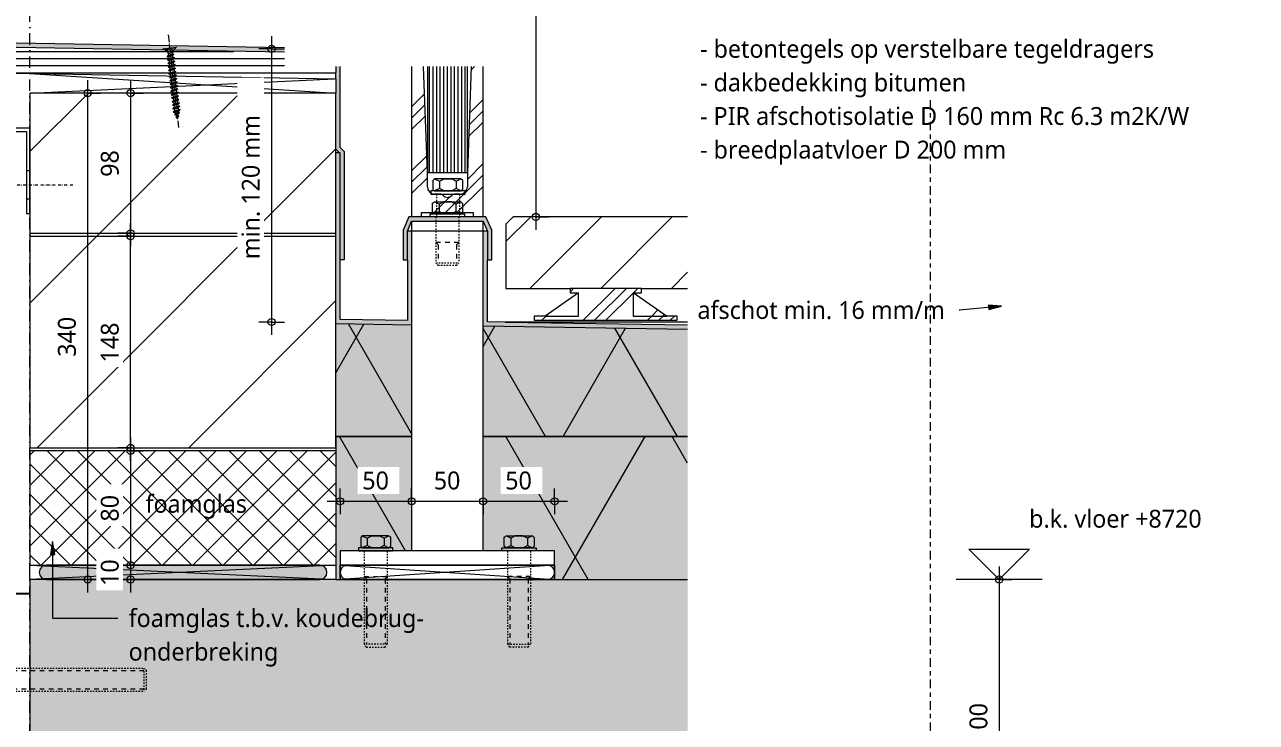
# Model space of a CAD drawing. Header units: millimetres. Extents: x -435 to 27166, y -19117 to 26500.
# Drawn here: x 7297 to 8158, y 15811 to 16299 of the extents above; entities that cross this region are included whole.
import ezdxf

# ---------------------------------------------------------------- set-up
doc = ezdxf.new("R2010")
doc.units = ezdxf.units.MM
for name, pattern in [('Dash', [6.35, 3.175, -3.175]), ('MV_center', [15, 6, -3, 3, -3]), ('MV_hartlijn_staal', [6.6, 5, -0.8, 0, -0.8]), ('MV_stramien', [16, 8, -4, 0, -4]), ('Streep 1_1', [2, 1, -1]), ('Streep-stip _ detail', [4, 2, -1, 0, -1])]:
    doc.linetypes.add(name, pattern=pattern)
for name, color, linetype, lineweight in [('A-ANNO-DIMS', 211, 'Continuous', 13), ('A-ANNO-DIMS-5', 211, 'Continuous', 13), ('A-DETL', 90, 'Continuous', 13), ('A-DETL-GENF', 92, 'Continuous', 18), ('A-DETL-GENF-HDLN', 1, 'Dash', 18), ('G-ANNO-TEXT', 231, 'Continuous', 13)]:
    doc.layers.add(name, color=color, linetype=linetype, lineweight=lineweight)
doc.styles.add('Segoe UI_3', font='segoeui.ttf', dxfattribs={"height": 12.5})
doc.dimstyles.new('2_5_mm_4', dxfattribs={"dimscale": 304.8, "dimtxt": 13.092049, "dimasz": 0.016404, "dimexe": 0.029528, "dimexo": 0.0625, "dimgap": 0.014764, "dimtad": 1, "dimdec": 0, "dimzin": 0, "dimdsep": 46, "dimtxsty": 'Segoe UI_3', "dimblk1": 'DOTBLANK', "dimblk2": 'DOTBLANK', "dimsah": 1, "dimcen": 0.09, "dimdle": 0.029528, "dimazin": 0, "dimtfac": 1, "dimtdec": 4, "dimtix": 1, "dimtmove": 0, "dimatfit": 3, "dimfxl": 0.029528, "dimfxlon": 1, "dimtvp": 1, "dimtfill": 1, "dimtolj": 1, "dimtzin": 0, "dimarcsym": 2})
pattern_1 = [(45, (0, 0), (-22.45064, 22.45064), []), (45, (7.938, 0), (0, 44.90128), []), (45, (-7.938, 0), (0, 44.90128), [])]

# ---------------------------------------------------------------- blocks, each defined once
blk = doc.blocks.new('42 isolatie - Type 1-3765957-Details Appartement')
at = {"layer": 'A-DETL-GENF'}
h = blk.add_hatch(color=256, dxfattribs=at)
h.paths.add_polyline_path([(0.28, 0.8), (53.28, 0.8), (53.28, 78.85), (0.28, 79.7), (0.28, 78.85)])
h.paths.add_polyline_path([(103.28, 0.8), (246.39, 0.8), (246.39, 75.76), (103.28, 78.05), (103.28, 72.9)])
h.paths.add_polyline_path([(705.78, 0.8), (886.06, 0.8), (886.06, 45.52), (705.78, 48.41), (705.78, 45.52)])
at = {"layer": 'A-DETL-GENF', "lineweight": 13}
h = blk.add_hatch(dxfattribs=at)
h.set_pattern_fill('FP_87', color=256, style=0, pattern_type=2)
h.set_pattern_definition([(60, (0, 0), (-69.282, 40), []), (120, (0, 0), (-69.282, -40), [])])
h.paths.add_polyline_path([(0.28, 0.8), (53.28, 0.8), (53.28, 78.85), (0.28, 79.7), (0.28, 78.85)])
h.paths.add_polyline_path([(103.28, 0.8), (246.39, 0.8), (246.39, 75.76), (103.28, 78.05), (103.28, 72.9)])
h.paths.add_polyline_path([(705.78, 0.8), (886.06, 0.8), (886.06, 45.52), (705.78, 48.41), (705.78, 45.52)])
at = {"layer": 'A-DETL-GENF'}
for p, q in [((0.28, 0.8), (53.28, 0.8)), ((103.28, 0.8), (246.39, 0.8))]:
    blk.add_line(p, q, dxfattribs=at)
blk = doc.blocks.new('00 stekeind s e - M16-4340759-Details Appartement')
at = {"layer": 'A-DETL-GENF'}
for p, q in [((-11.78, 13), (-13, 11.14)), ((-11.14, 7.2), (-13, 11.14)), ((-13, 11.14), (-13, -11.61)), ((-4.16, 13), (-11.78, 13)), ((-2.79, 11.14), (-4.64, 7.2)), ((-2.79, 11.14), (-4.16, 13)), ((0, 14.86), (-2.79, 14.86)), ((-2.79, 14.86), (-2.79, 0)), ((-2.79, 0), (-2.79, 11.14)), ((0, -14.86), (0, 14.86)), ((-53, 6.5), (-51, 8)), ((-53, -6.5), (-53, 6.5)), ((-51, 8), (0, 8)), ((-51, 8), (-51, -8)), ((-13, 3.25), (-11.14, 7.2)), ((-13, -3.25), (-13, 3.25)), ((-11.14, 7.2), (-4.64, 7.2)), ((-4.64, 7.2), (-2.79, 3.25)), ((-2.79, 3.25), (-2.79, -3.25)), ((-51, -8), (-53, -6.5)), ((0, -8), (-51, -8)), ((-11.14, -7.43), (-13, -3.25)), ((-13, -11.61), (-11.14, -7.43)), ((-11.14, -7.43), (-4.64, -7.43)), ((-2.79, -3.25), (-4.64, -7.43)), ((-4.64, -7.43), (-2.79, -11.61)), ((-2.79, -11.61), (-2.79, 0)), ((-2.79, 0), (-2.79, -14.86)), ((-13, -11.61), (-11.72, -13)), ((-11.72, -13), (-3.99, -13)), ((-3.99, -13), (-2.79, -11.61)), ((-2.79, -14.86), (0, -14.86))]:
    blk.add_line(p, q, dxfattribs=at)
at = {"layer": 'A-DETL-GENF', "linetype": 'Streep 1_1', "lineweight": 13}
for p, q in [((0, 8), (91.54, 8)), ((93.54, 6.5), (91.54, 8)), ((91.54, 8), (91.54, -8)), ((93.54, -6.5), (93.54, 6.5)), ((0, -8), (91.54, -8)), ((93.54, -6.5), (91.54, -8))]:
    blk.add_line(p, q, dxfattribs=at)
at = {"layer": 'A-DETL-GENF-HDLN'}
for p, q in [((-51, 6.5), (91.54, 6.5)), ((-51, -6.5), (91.54, -6.5))]:
    blk.add_line(p, q, dxfattribs=at)
blk = doc.blocks.new('42 isolatie - Type 1-3765898-Details Appartement')
at = {"layer": 'A-DETL-GENF'}
h = blk.add_hatch(color=256, dxfattribs=at)
h.paths.add_polyline_path([(0.28, 0.8), (3.28, 0.8), (3.28, 20.8), (53.28, 20.8), (53.28, 100.8), (0.28, 100.8), (0.28, 10.8)])
h.paths.add_polyline_path([(153.28, 0.8), (246.39, 0.8), (246.39, 100.8), (103.28, 100.8), (103.28, 20.8), (153.28, 20.8), (153.28, 10.8)])
h.paths.add_polyline_path([(705.78, 0.8), (886.06, 0.8), (886.06, 100.8), (705.78, 100.8)])
at = {"layer": 'A-DETL-GENF', "lineweight": 13}
h = blk.add_hatch(dxfattribs=at)
h.set_pattern_fill('FP_86', color=256, style=0, pattern_type=2)
h.set_pattern_definition([(60, (0, 0), (-87.295, 50.4), []), (120, (0, 0), (-87.295, -50.4), [])])
h.paths.add_polyline_path([(0.28, 0.8), (3.28, 0.8), (3.28, 20.8), (53.28, 20.8), (53.28, 100.8), (0.28, 100.8), (0.28, 10.8)])
h.paths.add_polyline_path([(153.28, 0.8), (246.39, 0.8), (246.39, 100.8), (103.28, 100.8), (103.28, 20.8), (153.28, 20.8), (153.28, 10.8)])
h.paths.add_polyline_path([(705.78, 0.8), (886.06, 0.8), (886.06, 100.8), (705.78, 100.8)])
at = {"layer": 'A-DETL-GENF'}
for p, q in [((53.28, 100.8), (0.28, 100.8)), ((0.28, 100.8), (0.28, 92.8)), ((53.28, 100.8), (0.28, 100.8)), ((246.39, 100.8), (103.28, 100.8)), ((246.39, 100.8), (103.28, 100.8)), ((0.28, 92.8), (0.28, 0.8)), ((0.28, 92.8), (0.28, 0.8)), ((0.28, 0.8), (3.28, 0.8)), ((0.28, 0.8), (3.28, 0.8)), ((153.28, 0.8), (246.39, 0.8)), ((153.28, 0.8), (246.39, 0.8))]:
    blk.add_line(p, q, dxfattribs=at)
blk = doc.blocks.new('33 sparing - Type 1-4933713-Details Appartement')
at = {"layer": 'A-DETL-GENF'}
for p, q in [((0, 10), (214, 10)), ((0, 0), (0, 10)), ((0, 10), (214, 0)), ((214, 10), (0, 0)), ((214, 10), (214, 0)), ((214, 0), (0, 0))]:
    blk.add_line(p, q, dxfattribs=at)
blk = doc.blocks.new('30_L-anker - 60x40-3126459-Details Appartement')
at = {"layer": 'A-DETL-GENF'}
for p, q in [((2.5, 60), (0, 60)), ((0, 60), (0, 0)), ((2.5, 2.5), (2.5, 60)), ((0, 50), (2.5, 50)), ((0, 30), (2.5, 30)), ((40, 0), (0, 0)), ((40, 2.5), (2.5, 2.5)), ((40, 2.5), (40, 0))]:
    blk.add_line(p, q, dxfattribs=at)
at = {"layer": 'A-DETL-GENF', "linetype": 'Streep-stip _ detail', "lineweight": 13}
for p, q in [((-30, 40), (15, 40)), ((20, 15), (20, -25))]:
    blk.add_line(p, q, dxfattribs=at)
blk = doc.blocks.new('28 schroeven 2D - Verzonken schroef 5_0x50mm-3138919-Details Appartement')
at = {"layer": 'A-DETL-GENF', "linetype": 'MV_hartlijn_staal', "lineweight": 13}
blk.add_line((0, 9.1), (0, -55.9), dxfattribs=at)
at = {"layer": 'A-DETL-GENF', "lineweight": 5}
for p, q in [((-4.9, 0), (4.9, 0)), ((-2.04, -2.4), (-4.9, 0)), ((4.9, 0), (2.04, -2.4)), ((-4.54, -0.3), (4.54, -0.3)), ((2.5, -4.74), (-2.5, -5.9)), ((-2.5, -5.9), (-1.75, -5.26)), ((2.5, -7.17), (-2.5, -8.34)), ((-2.5, -8.34), (-1.75, -7.7)), ((-1.5, -4), (1.53, -3.26)), ((-1.5, -3.55), (-1.5, -45)), ((1.5, -45), (1.5, -3.55)), ((1.75, -5.38), (2.5, -4.74)), ((1.75, -7.81), (2.5, -7.17)), ((2.5, -9.61), (-2.5, -10.77)), ((-2.5, -10.77), (-1.75, -10.13)), ((2.5, -12.05), (-2.5, -13.21)), ((-2.5, -13.21), (-1.75, -12.57)), ((2.5, -14.48), (-2.5, -15.65)), ((-2.5, -15.65), (-1.75, -15.01)), ((2.5, -16.92), (-2.5, -18.09)), ((1.75, -10.25), (2.5, -9.61)), ((1.75, -12.69), (2.5, -12.05)), ((1.75, -15.12), (2.5, -14.48)), ((1.75, -17.56), (2.5, -16.92)), ((-2.5, -18.09), (-1.75, -17.45)), ((2.5, -19.36), (-2.5, -20.52)), ((-2.5, -20.52), (-1.75, -19.88)), ((2.5, -21.8), (-2.5, -22.96)), ((-2.5, -22.96), (-1.75, -22.32)), ((2.5, -24.23), (-2.5, -25.4)), ((-2.5, -25.4), (-1.75, -24.76)), ((1.75, -20), (2.5, -19.36)), ((1.75, -22.44), (2.5, -21.8)), ((1.75, -24.87), (2.5, -24.23)), ((2.5, -26.67), (-2.5, -27.83)), ((-2.5, -27.83), (-1.75, -27.19)), ((2.5, -29.11), (-2.5, -30.27)), ((-2.5, -30.27), (-1.75, -29.63)), ((2.5, -31.54), (-2.5, -32.71)), ((-2.5, -32.71), (-1.75, -32.07)), ((2.5, -33.98), (-2.5, -35.15)), ((1.75, -27.31), (2.5, -26.67)), ((1.75, -29.75), (2.5, -29.11)), ((1.75, -32.18), (2.5, -31.54)), ((1.75, -34.62), (2.5, -33.98)), ((-2.5, -35.15), (-1.75, -34.51)), ((2.5, -36.42), (-2.5, -37.58)), ((-2.5, -37.58), (-1.75, -36.94)), ((2.5, -38.86), (-2.5, -40.02)), ((-2.5, -40.02), (-1.75, -39.38)), ((2.5, -41.29), (-2.5, -42.46)), ((-2.5, -42.46), (-1.75, -41.82)), ((1.75, -37.06), (2.5, -36.42)), ((1.75, -39.5), (2.5, -38.86)), ((1.75, -41.93), (2.5, -41.29)), ((2.5, -43.73), (-2.5, -44.89)), ((-2.5, -44.89), (-1.75, -44.25)), ((1.76, -45.84), (-1.76, -46.66)), ((-1.76, -46.66), (-1.01, -46.02)), ((-1.5, -45), (0, -50)), ((-1.02, -48.71), (-0.27, -48.07)), ((1.02, -48.23), (-1.02, -48.71)), ((0, -50), (1.5, -45)), ((0.27, -48.87), (1.02, -48.23)), ((1.01, -46.48), (1.76, -45.84)), ((1.75, -44.37), (2.5, -43.73))]:
    blk.add_line(p, q, dxfattribs=at)
at = {"layer": 'A-DETL-GENF'}
for p, q in [((-1.5, -3.55), (-1.5, 0)), ((1.5, -3.55), (1.5, 0))]:
    blk.add_line(p, q, dxfattribs=at)
at = {"layer": 'A-DETL-GENF', "lineweight": 5}
for centre, start, end in [((-3, -3.55), 360, 50), ((3, -3.55), 130, 180)]:
    blk.add_arc(centre, 1.5, start, end, dxfattribs=at)
for points in [[(-2.5, -5.9), (-1.83, -6.19), (1.75, -5.38)], [(-2.5, -8.34), (-1.83, -8.63), (1.75, -7.81)], [(-1.75, -5.26), (2.23, -4.46), (2.5, -4.74)], [(-1.75, -7.7), (2.23, -6.9), (2.5, -7.17)], [(-2.5, -10.77), (-1.83, -11.07), (1.75, -10.25)], [(-2.5, -13.21), (-1.83, -13.5), (1.75, -12.69)], [(-2.5, -15.65), (-1.83, -15.94), (1.75, -15.12)], [(-1.75, -10.13), (2.23, -9.33), (2.5, -9.61)], [(-1.75, -12.57), (2.23, -11.77), (2.5, -12.05)], [(-1.75, -15.01), (2.23, -14.21), (2.5, -14.48)], [(-1.75, -17.45), (2.23, -16.64), (2.5, -16.92)], [(-2.5, -18.09), (-1.83, -18.38), (1.75, -17.56)], [(-2.5, -20.52), (-1.83, -20.82), (1.75, -20)], [(-2.5, -22.96), (-1.83, -23.25), (1.75, -22.44)], [(-2.5, -25.4), (-1.83, -25.69), (1.75, -24.87)], [(-1.75, -19.88), (2.23, -19.08), (2.5, -19.36)], [(-1.75, -22.32), (2.23, -21.52), (2.5, -21.8)], [(-1.75, -24.76), (2.23, -23.96), (2.5, -24.23)], [(-2.5, -27.83), (-1.83, -28.13), (1.75, -27.31)], [(-2.5, -30.27), (-1.83, -30.56), (1.75, -29.75)], [(-2.5, -32.71), (-1.83, -33), (1.75, -32.18)], [(-1.75, -27.19), (2.23, -26.39), (2.5, -26.67)], [(-1.75, -29.63), (2.23, -28.83), (2.5, -29.11)], [(-1.75, -32.07), (2.23, -31.27), (2.5, -31.54)], [(-1.75, -34.51), (2.23, -33.7), (2.5, -33.98)], [(-2.5, -35.15), (-1.83, -35.44), (1.75, -34.62)], [(-2.5, -37.58), (-1.83, -37.88), (1.75, -37.06)], [(-2.5, -40.02), (-1.83, -40.31), (1.75, -39.5)], [(-2.5, -42.46), (-1.83, -42.75), (1.75, -41.93)], [(-1.75, -36.94), (2.23, -36.14), (2.5, -36.42)], [(-1.75, -39.38), (2.23, -38.58), (2.5, -38.86)], [(-1.75, -41.82), (2.23, -41.02), (2.5, -41.29)], [(-2.5, -44.89), (-1.83, -45.19), (1.75, -44.37)], [(-1.76, -46.66), (-1.34, -46.87), (1.01, -46.48)], [(-1.75, -44.25), (2.23, -43.45), (2.5, -43.73)], [(-1.02, -48.71), (-0.85, -48.85), (0.27, -48.87)], [(-1.01, -46.02), (1.59, -45.65), (1.76, -45.84)], [(-0.27, -48.07), (0.96, -48.13), (1.02, -48.23)]]:
    blk.add_open_spline(points, degree=2, dxfattribs=at)
blk = doc.blocks.new('00 bout s e1 - M12-V85-Details Appartement')
at = {"layer": 'A-DETL-GENF'}
for p, q in [((-9.52, 10.5), (-10.5, 9)), ((-9, 5.81), (-10.5, 9)), ((-10.5, 9), (-10.5, -9.38)), ((-3.36, 10.5), (-9.52, 10.5)), ((-2.25, 9), (-3.75, 5.81)), ((-2.25, 9), (-3.36, 10.5)), ((0, 12), (-2.25, 12)), ((-2.25, 12), (-2.25, 0)), ((-2.25, 0), (-2.25, 9)), ((0, -12), (0, 12)), ((-10.5, 2.62), (-9, 5.81)), ((-10.5, -2.63), (-10.5, 2.62)), ((-9, 5.81), (-3.75, 5.81)), ((-3.75, 5.81), (-2.25, 2.62)), ((-2.25, 2.62), (-2.25, -2.63)), ((-9, -6), (-10.5, -2.63)), ((-10.5, -9.38), (-9, -6)), ((-9, -6), (-3.75, -6)), ((-2.25, -2.63), (-3.75, -6)), ((-3.75, -6), (-2.25, -9.38)), ((-2.25, -9.38), (-2.25, 0)), ((-2.25, 0), (-2.25, -12)), ((-10.5, -9.38), (-9.47, -10.5)), ((-9.47, -10.5), (-3.22, -10.5)), ((-3.22, -10.5), (-2.25, -9.38)), ((-2.25, -12), (0, -12))]:
    blk.add_line(p, q, dxfattribs=at)
at = {"layer": 'A-DETL-GENF', "linetype": 'Streep 1_1', "lineweight": 13}
for p, q in [((0, 8), (16, 8)), ((0, -8), (16, -8))]:
    blk.add_line(p, q, dxfattribs=at)
blk = doc.blocks.new('33 sparing - Type 1-4933714-Details Appartement')
at = {"layer": 'A-DETL-GENF'}
for p, q in [((0, 10), (150, 10)), ((0, 0), (0, 10)), ((0, 10), (150, 0)), ((150, 10), (0, 0)), ((150, 10), (150, 0)), ((150, 0), (0, 0))]:
    blk.add_line(p, q, dxfattribs=at)
blk = doc.blocks.new('00 bout s e1 - M12-4297821-Details Appartement')
at = {"layer": 'A-DETL-GENF'}
for p, q in [((-10.5, 9.38), (-9.47, 10.5)), ((-10.5, 9.38), (-9, 6)), ((-10.5, -9), (-10.5, 9.38)), ((-9.47, 10.5), (-3.22, 10.5)), ((-3.75, 6), (-2.25, 9.38)), ((-3.22, 10.5), (-2.25, 9.38)), ((-2.25, 0), (-2.25, 12)), ((-2.25, 12), (0, 12)), ((-2.25, 9.38), (-2.25, 0)), ((0, 12), (0, -12)), ((-9, 6), (-10.5, 2.62)), ((-10.5, 2.62), (-10.5, -2.62)), ((-9, 6), (-3.75, 6)), ((-2.25, 2.62), (-3.75, 6)), ((-2.25, -2.62), (-2.25, 2.62)), ((-2.25, -12), (-2.25, 0)), ((-2.25, 0), (-2.25, -9)), ((-10.5, -2.62), (-9, -5.81)), ((-9, -5.81), (-10.5, -9)), ((-9, -5.81), (-3.75, -5.81)), ((-3.75, -5.81), (-2.25, -2.62)), ((-2.25, -9), (-3.75, -5.81)), ((-9.52, -10.5), (-10.5, -9)), ((-3.36, -10.5), (-9.52, -10.5)), ((-2.25, -9), (-3.36, -10.5)), ((0, -12), (-2.25, -12))]:
    blk.add_line(p, q, dxfattribs=at)
at = {"layer": 'A-DETL-GENF', "linetype": 'Streep 1_1', "lineweight": 13}
for p, q in [((0, 8), (65.26, 8)), ((67.26, 6.5), (65.26, 8)), ((65.26, -8), (65.26, 8)), ((67.26, 6.5), (67.26, -6.5)), ((0, -8), (65.26, -8)), ((67.26, -6.5), (65.26, -8))]:
    blk.add_line(p, q, dxfattribs=at)
at = {"layer": 'A-DETL-GENF-HDLN'}
for p, q in [((18, 8), (19.5, 6.5)), ((18, 8), (18, -8)), ((19.5, 6.5), (65.26, 6.5)), ((18, -8), (19.5, -6.5)), ((19.5, -6.5), (65.26, -6.5))]:
    blk.add_line(p, q, dxfattribs=at)
blk = doc.blocks.new('00 bout s e1 - M12-4297822-Details Appartement')
at = {"layer": 'A-DETL-GENF'}
for p, q in [((-9.52, 10.5), (-10.5, 9)), ((-9, 5.81), (-10.5, 9)), ((-10.5, 9), (-10.5, -9.38)), ((-3.36, 10.5), (-9.52, 10.5)), ((-2.25, 9), (-3.75, 5.81)), ((-2.25, 9), (-3.36, 10.5)), ((0, 12), (-2.25, 12)), ((-2.25, 12), (-2.25, 0)), ((-2.25, 0), (-2.25, 9)), ((0, -12), (0, 12)), ((-10.5, 2.62), (-9, 5.81)), ((-10.5, -2.63), (-10.5, 2.62)), ((-9, 5.81), (-3.75, 5.81)), ((-3.75, 5.81), (-2.25, 2.62)), ((-2.25, 2.62), (-2.25, -2.63)), ((-9, -6), (-10.5, -2.63)), ((-10.5, -9.38), (-9, -6)), ((-9, -6), (-3.75, -6)), ((-2.25, -2.63), (-3.75, -6)), ((-3.75, -6), (-2.25, -9.38)), ((-2.25, -9.38), (-2.25, 0)), ((-2.25, 0), (-2.25, -12)), ((-10.5, -9.38), (-9.47, -10.5)), ((-9.47, -10.5), (-3.22, -10.5)), ((-3.22, -10.5), (-2.25, -9.38)), ((-2.25, -12), (0, -12))]:
    blk.add_line(p, q, dxfattribs=at)
at = {"layer": 'A-DETL-GENF', "linetype": 'Streep 1_1', "lineweight": 13}
for p, q in [((0, 8), (65.26, 8)), ((67.26, 6.5), (65.26, 8)), ((65.26, 8), (65.26, -8)), ((67.26, -6.5), (67.26, 6.5)), ((0, -8), (65.26, -8)), ((67.26, -6.5), (65.26, -8))]:
    blk.add_line(p, q, dxfattribs=at)
at = {"layer": 'A-DETL-GENF-HDLN'}
for p, q in [((18, 8), (19.5, 6.5)), ((18, -8), (18, 8)), ((19.5, 6.5), (65.26, 6.5)), ((18, -8), (19.5, -6.5)), ((19.5, -6.5), (65.26, -6.5))]:
    blk.add_line(p, q, dxfattribs=at)
blk = doc.blocks.new('00 bout s e1 - M12-4297823-Details Appartement')
at = {"layer": 'A-DETL-GENF'}
for p, q in [((-10.5, 9.38), (-9.47, 10.5)), ((-10.5, 9.38), (-9, 6)), ((-10.5, -9), (-10.5, 9.38)), ((-9.47, 10.5), (-3.22, 10.5)), ((-3.75, 6), (-2.25, 9.38)), ((-3.22, 10.5), (-2.25, 9.38)), ((-2.25, 0), (-2.25, 12)), ((-2.25, 12), (0, 12)), ((-2.25, 9.38), (-2.25, 0)), ((0, 12), (0, -12)), ((-9, 6), (-10.5, 2.62)), ((-10.5, 2.62), (-10.5, -2.62)), ((-9, 6), (-3.75, 6)), ((-2.25, 2.62), (-3.75, 6)), ((-2.25, -2.62), (-2.25, 2.62)), ((-2.25, -12), (-2.25, 0)), ((-2.25, 0), (-2.25, -9)), ((-10.5, -2.62), (-9, -5.81)), ((-9, -5.81), (-10.5, -9)), ((-9, -5.81), (-3.75, -5.81)), ((-3.75, -5.81), (-2.25, -2.62)), ((-2.25, -9), (-3.75, -5.81)), ((-9.52, -10.5), (-10.5, -9)), ((-3.36, -10.5), (-9.52, -10.5)), ((-2.25, -9), (-3.36, -10.5)), ((0, -12), (-2.25, -12))]:
    blk.add_line(p, q, dxfattribs=at)
at = {"layer": 'A-DETL-GENF', "linetype": 'Streep 1_1', "lineweight": 13}
for p, q in [((0, 8), (32.07, 8)), ((34.07, 6.5), (32.07, 8)), ((32.07, -8), (32.07, 8)), ((34.07, 6.5), (34.07, -6.5)), ((0, -8), (32.07, -8)), ((34.07, -6.5), (32.07, -8))]:
    blk.add_line(p, q, dxfattribs=at)
at = {"layer": 'A-DETL-GENF-HDLN'}
for p, q in [((18, 8), (19.5, 6.5)), ((18, 8), (18, -8)), ((19.5, 6.5), (32.07, 6.5)), ((18, -8), (19.5, -6.5)), ((19.5, -6.5), (32.07, -6.5))]:
    blk.add_line(p, q, dxfattribs=at)
blk = doc.blocks.new('NLRS_00_DI_maskeer - Type 1-4234973-Details Appartement')
at = {"layer": 'A-DETL-GENF', "linetype": 'MV_center'}
blk.add_line((535, 0), (-100, 0), dxfattribs=at)
blk = doc.blocks.new('DIMBLOCK352-Details Appartement')
at = {"layer": 'A-ANNO-DIMS-5'}
for p, q in [((7469.42, 16290.7), (7469.42, 16081.81)), ((7469.42, 16281.7), (7460.42, 16281.7)), ((7469.42, 16281.7), (7478.42, 16281.7)), ((7469.42, 16090.81), (7460.42, 16090.81)), ((7469.42, 16090.81), (7478.42, 16090.81))]:
    blk.add_line(p, q, dxfattribs=at)
for centre in [(7469.42, 16281.7), (7469.42, 16090.81)]:
    blk.add_circle(centre, 2.5, dxfattribs=at)
at = {"layer": 'A-ANNO-DIMS-5', "color": 0, "insert": (7448.61, 16134.72), "char_height": 12.5, "width": 123.6842, "attachment_point": 1, "rotation": 90, "line_spacing_factor": 1.142579, "style": 'Segoe UI_3', "bg_fill": 3, "box_fill_scale": 1.25, "bg_fill_color": 9, "bg_fill_true_color": 13158600, "bg_fill_transparency": 0}
blk.add_mtext('min. 120 mm', dxfattribs=at)
blk = doc.blocks.new('_DotBlank')
at = {"color": 0, "linetype": 'ByBlock', "lineweight": -2}
blk.add_line((-0.5, 0), (-1, 0), dxfattribs=at)
blk.add_circle((0, 0), 0.5, dxfattribs=at)
blk = doc.blocks.new('DIMBLOCK353-Details Appartement')
at = {"layer": 'A-ANNO-DIMS-5'}
for p, q in [((7340.78, 16259.81), (7340.78, 15901.81)), ((7340.78, 16250.81), (7331.78, 16250.81)), ((7340.78, 16250.81), (7349.78, 16250.81)), ((7340.78, 15910.81), (7331.78, 15910.81)), ((7340.78, 15910.81), (7349.78, 15910.81))]:
    blk.add_line(p, q, dxfattribs=at)
for centre in [(7340.78, 16250.81), (7340.78, 15910.81)]:
    blk.add_circle(centre, 2.5, dxfattribs=at)
at = {"layer": 'A-ANNO-DIMS-5', "color": 0, "insert": (7319.97, 16066.52), "char_height": 12.5, "width": 34.2774, "attachment_point": 1, "rotation": 90, "line_spacing_factor": 1.142579, "style": 'Segoe UI_3', "bg_fill": 3, "box_fill_scale": 1.25, "bg_fill_color": 9, "bg_fill_true_color": 13158600, "bg_fill_transparency": 0}
blk.add_mtext('340', dxfattribs=at)
blk = doc.blocks.new('DIMBLOCK354-Details Appartement')
at = {"layer": 'A-ANNO-DIMS-5'}
for p, q in [((7370.78, 16259.81), (7370.78, 16143.81)), ((7370.78, 16250.81), (7361.78, 16250.81)), ((7370.78, 16250.81), (7379.78, 16250.81)), ((7370.78, 16152.81), (7361.78, 16152.81)), ((7370.78, 16152.81), (7379.78, 16152.81))]:
    blk.add_line(p, q, dxfattribs=at)
for centre in [(7370.78, 16250.81), (7370.78, 16152.81)]:
    blk.add_circle(centre, 2.5, dxfattribs=at)
at = {"layer": 'A-ANNO-DIMS-5', "color": 0, "insert": (7349.97, 16192.29), "char_height": 12.5, "width": 22.8516, "attachment_point": 1, "rotation": 90, "line_spacing_factor": 1.142579, "style": 'Segoe UI_3', "bg_fill": 3, "box_fill_scale": 1.25, "bg_fill_color": 9, "bg_fill_true_color": 13158600, "bg_fill_transparency": 0}
blk.add_mtext('98', dxfattribs=at)
blk = doc.blocks.new('DIMBLOCK355-Details Appartement')
at = {"layer": 'A-ANNO-DIMS-5'}
for p, q in [((7370.78, 15993.81), (7370.78, 16159.81)), ((7370.78, 16150.81), (7361.78, 16150.81)), ((7370.78, 16150.81), (7379.78, 16150.81)), ((7370.78, 16002.81), (7361.78, 16002.81)), ((7370.78, 16002.81), (7379.78, 16002.81))]:
    blk.add_line(p, q, dxfattribs=at)
for centre in [(7370.78, 16150.81), (7370.78, 16002.81)]:
    blk.add_circle(centre, 2.5, dxfattribs=at)
at = {"layer": 'A-ANNO-DIMS-5', "color": 0, "insert": (7349.97, 16062.52), "char_height": 12.5, "width": 34.2774, "attachment_point": 1, "rotation": 90, "line_spacing_factor": 1.142579, "style": 'Segoe UI_3', "bg_fill": 3, "box_fill_scale": 1.25, "bg_fill_color": 9, "bg_fill_true_color": 13158600, "bg_fill_transparency": 0}
blk.add_mtext('148', dxfattribs=at)
blk = doc.blocks.new('DIMBLOCK356-Details Appartement')
at = {"layer": 'A-ANNO-DIMS-5'}
for p, q in [((7370.78, 16009.81), (7370.78, 15920.81)), ((7370.78, 16000.81), (7361.78, 16000.81)), ((7370.78, 16000.81), (7379.78, 16000.81)), ((7370.78, 15920.81), (7361.78, 15920.81)), ((7370.78, 15920.81), (7379.78, 15920.81))]:
    blk.add_line(p, q, dxfattribs=at)
for centre in [(7370.78, 16000.81), (7370.78, 15920.81)]:
    blk.add_circle(centre, 2.5, dxfattribs=at)
at = {"layer": 'A-ANNO-DIMS-5', "color": 0, "insert": (7349.97, 15951.29), "char_height": 12.5, "width": 22.8516, "attachment_point": 1, "rotation": 90, "line_spacing_factor": 1.142579, "style": 'Segoe UI_3', "bg_fill": 3, "box_fill_scale": 1.25, "bg_fill_color": 9, "bg_fill_true_color": 13158600, "bg_fill_transparency": 0}
blk.add_mtext('80', dxfattribs=at)
blk = doc.blocks.new('DIMBLOCK357-Details Appartement')
at = {"layer": 'A-ANNO-DIMS-5'}
for p, q in [((7370.78, 15920.81), (7361.78, 15920.81)), ((7370.78, 15920.81), (7370.78, 15901.81)), ((7370.78, 15920.81), (7379.78, 15920.81)), ((7370.78, 15910.81), (7361.78, 15910.81)), ((7370.78, 15910.81), (7379.78, 15910.81))]:
    blk.add_line(p, q, dxfattribs=at)
for centre in [(7370.78, 15920.81), (7370.78, 15910.81)]:
    blk.add_circle(centre, 2.5, dxfattribs=at)
at = {"layer": 'A-ANNO-DIMS-5', "color": 0, "insert": (7349.97, 15906.29), "char_height": 12.5, "width": 22.8516, "attachment_point": 1, "rotation": 90, "line_spacing_factor": 1.142579, "style": 'Segoe UI_3', "bg_fill": 3, "box_fill_scale": 1.25, "bg_fill_color": 9, "bg_fill_true_color": 13158600, "bg_fill_transparency": 0}
blk.add_mtext('10', dxfattribs=at)
blk = doc.blocks.new('DIMBLOCK359-Details Appartement')
at = {"layer": 'A-ANNO-DIMS-5'}
for p, q in [((7517.43, 15965.48), (7517.43, 15974.48)), ((7567.43, 15965.48), (7567.43, 15974.48)), ((7508.43, 15965.48), (7567.43, 15965.48)), ((7517.43, 15965.48), (7517.43, 15956.48)), ((7567.43, 15965.48), (7567.43, 15956.48))]:
    blk.add_line(p, q, dxfattribs=at)
for centre in [(7517.43, 15965.48), (7567.43, 15965.48)]:
    blk.add_circle(centre, 2.5, dxfattribs=at)
at = {"layer": 'A-ANNO-DIMS-5', "color": 0, "insert": (7532.91, 15986.29), "char_height": 12.5, "width": 22.8516, "attachment_point": 1, "line_spacing_factor": 1.142579, "style": 'Segoe UI_3', "bg_fill": 3, "box_fill_scale": 1.25, "bg_fill_color": 9, "bg_fill_true_color": 13158600, "bg_fill_transparency": 0}
blk.add_mtext('50', dxfattribs=at)
blk = doc.blocks.new('DIMBLOCK360-Details Appartement')
at = {"layer": 'A-ANNO-DIMS-5'}
for p, q in [((7567.43, 15965.48), (7567.43, 15974.48)), ((7617.43, 15965.48), (7617.43, 15974.48)), ((7567.43, 15965.48), (7617.43, 15965.48)), ((7567.43, 15965.48), (7567.43, 15956.48)), ((7617.43, 15965.48), (7617.43, 15956.48))]:
    blk.add_line(p, q, dxfattribs=at)
for centre in [(7567.43, 15965.48), (7617.43, 15965.48)]:
    blk.add_circle(centre, 2.5, dxfattribs=at)
at = {"layer": 'A-ANNO-DIMS-5', "color": 0, "insert": (7582.91, 15986.29), "char_height": 12.5, "width": 22.8516, "attachment_point": 1, "line_spacing_factor": 1.142579, "style": 'Segoe UI_3', "bg_fill": 3, "box_fill_scale": 1.25, "bg_fill_color": 9, "bg_fill_true_color": 13158600, "bg_fill_transparency": 0}
blk.add_mtext('50', dxfattribs=at)
blk = doc.blocks.new('DIMBLOCK361-Details Appartement')
at = {"layer": 'A-ANNO-DIMS-5'}
for p, q in [((7617.43, 15965.48), (7617.43, 15974.48)), ((7667.43, 15965.48), (7667.43, 15974.48)), ((7617.43, 15965.48), (7676.43, 15965.48)), ((7617.43, 15965.48), (7617.43, 15956.48)), ((7667.43, 15965.48), (7667.43, 15956.48))]:
    blk.add_line(p, q, dxfattribs=at)
for centre in [(7617.43, 15965.48), (7667.43, 15965.48)]:
    blk.add_circle(centre, 2.5, dxfattribs=at)
at = {"layer": 'A-ANNO-DIMS-5', "color": 0, "insert": (7632.91, 15986.29), "char_height": 12.5, "width": 22.8516, "attachment_point": 1, "line_spacing_factor": 1.142579, "style": 'Segoe UI_3', "bg_fill": 3, "box_fill_scale": 1.25, "bg_fill_color": 9, "bg_fill_true_color": 13158600, "bg_fill_transparency": 0}
blk.add_mtext('50', dxfattribs=at)
blk = doc.blocks.new('DIMBLOCK369-Details Appartement')
at = {"layer": 'A-ANNO-DIMS-5'}
for p, q in [((7654.32, 16816.14), (7654.32, 16155.28)), ((7654.32, 16807.14), (7645.32, 16807.14)), ((7654.32, 16807.14), (7663.32, 16807.14)), ((7654.32, 16164.28), (7645.32, 16164.28)), ((7654.32, 16164.28), (7663.32, 16164.28))]:
    blk.add_line(p, q, dxfattribs=at)
for centre in [(7654.32, 16807.14), (7654.32, 16164.28)]:
    blk.add_circle(centre, 2.5, dxfattribs=at)
at = {"layer": 'A-ANNO-DIMS-5', "color": 0, "insert": (7633.51, 16431.92), "char_height": 12.5, "width": 129.1114, "attachment_point": 1, "rotation": 90, "line_spacing_factor": 1.142579, "style": 'Segoe UI_3', "bg_fill": 3, "box_fill_scale": 1.25, "bg_fill_color": 9, "bg_fill_true_color": 13158600, "bg_fill_transparency": 0}
blk.add_mtext('min.1000 mm', dxfattribs=at)
blk = doc.blocks.new('DIMBLOCK370-Details Appartement')
at = {"layer": 'A-ANNO-DIMS-5'}
for p, q in [((7978.52, 15919.81), (7978.52, 15701.81)), ((7978.52, 15910.81), (7969.52, 15910.81)), ((7978.52, 15910.81), (7987.52, 15910.81)), ((7978.52, 15710.81), (7969.52, 15710.81)), ((7978.52, 15710.81), (7987.52, 15710.81))]:
    blk.add_line(p, q, dxfattribs=at)
for centre in [(7978.52, 15910.81), (7978.52, 15710.81)]:
    blk.add_circle(centre, 2.5, dxfattribs=at)
at = {"layer": 'A-ANNO-DIMS-5', "color": 0, "insert": (7957.71, 15796.52), "char_height": 12.5, "width": 34.2774, "attachment_point": 1, "rotation": 90, "line_spacing_factor": 1.142579, "style": 'Segoe UI_3', "bg_fill": 3, "box_fill_scale": 1.25, "bg_fill_color": 9, "bg_fill_true_color": 13158600, "bg_fill_transparency": 0}
blk.add_mtext('200', dxfattribs=at)

msp = doc.modelspace()

# ---------------------------------------------------------------- hatches: boundary and pattern name
at = {"layer": 'A-DETL-GENF'}
h = msp.add_hatch(color=7, dxfattribs=at)
h.paths.add_polyline_path([(7517.43, 16134.53), (7520.43, 16134.53), (7520.43, 16209.79), (7517.43, 16212.79), (7517.43, 16269.47), (7514.57, 16269.47), (7514.43, 16260.75), (7514.43, 16211.55), (7517.04, 16208.95), (7517.43, 16208.95), (7517.43, 16208.55)])
h.paths.add_polyline_path([(7478.43, 16279.38), (7478.43, 16282.38), (7126.96, 16288.52), (7125.4, 16290.1), (7080.9, 16290.75), (7080.88, 16287.75), (7124.13, 16287.12), (7125.69, 16285.54), (7435.95, 16280.12)])
at = {"layer": 'A-DETL-GENF', "lineweight": 13}
h = msp.add_hatch(dxfattribs=at)
h.set_pattern_fill('FP_36', color=254, style=0, pattern_type=2)
h.set_pattern_definition([(0, (0, 0), (0, 5), [])])
h.paths.add_polyline_path([(7514.42, 16260.75), (7514.57, 16269.47), (7478.43, 16269.47), (7478.43, 16279.38), (7088.88, 16286.18), (7088.56, 16268.18), (7478.43, 16261.38)])
h = msp.add_hatch(dxfattribs=at)
h.set_pattern_fill('FP_83', color=254, style=0, pattern_type=2)
h.set_pattern_definition(pattern_1)
h.paths.add_polyline_path([(7574.43, 16164.28), (7574.43, 16167.28), (7610.43, 16167.28), (7610.43, 16164.28), (7617.43, 16164.28), (7617.43, 16269.47), (7609.06, 16269.47), (7606.43, 16195.28), (7606.43, 16185.28), (7606.26, 16183.99), (7605.76, 16182.78), (7604.97, 16181.75), (7603.93, 16180.95), (7602.73, 16180.45), (7601.43, 16180.28), (7597.11, 16180.25), (7596.49, 16180.06), (7595.92, 16179.74), (7594.72, 16178.64), (7593.86, 16178.18), (7592.92, 16177.94), (7591.94, 16177.94), (7591, 16178.18), (7590.14, 16178.64), (7588.94, 16179.74), (7588.38, 16180.06), (7587.75, 16180.25), (7587.11, 16180.28), (7583.43, 16180.28), (7582.14, 16180.45), (7580.93, 16180.95), (7579.9, 16181.75), (7579.1, 16182.78), (7578.6, 16183.99), (7578.43, 16185.28), (7578.43, 16195.28), (7575.81, 16269.47), (7567.43, 16269.47), (7567.43, 16164.28)])
h = msp.add_hatch(dxfattribs=at)
h.set_pattern_fill('FP_99', color=254, style=0, pattern_type=2)
h.set_pattern_definition([(90, (0, 0), (-2.5, 2e-16), [])])
h.paths.add_polyline_path([(7578.43, 16195.28), (7606.43, 16195.28), (7606.43, 16269.47), (7578.43, 16269.47), (7578.43, 16202.59)])
h = msp.add_hatch(dxfattribs=at)
h.set_pattern_fill('FP_9', color=57, style=0, pattern_type=2)
h.set_pattern_definition([(45, (0, 0), (-53.033, 53.033), [])])
h.paths.add_polyline_path([(7514.43, 16002.81), (7514.43, 16250.81), (7300.43, 16250.81), (7300.43, 16002.81), (7435.95, 16002.81)])
at = {"layer": 'A-DETL-GENF'}
h = msp.add_hatch(color=7, dxfattribs=at)
h.paths.add_polyline_path([(7760.55, 16085.76), (7760.55, 16088.77), (7620.43, 16091.01), (7620.43, 16154.28), (7617.43, 16154.28), (7617.43, 16088.05), (7747.87, 16085.97)])
h.paths.add_polyline_path([(7567.43, 16088.85), (7567.43, 16154.28), (7564.43, 16154.28), (7564.43, 16091.9), (7517.43, 16092.65), (7517.43, 16208.95), (7514.43, 16208.95), (7514.43, 16089.7), (7554.55, 16089.06)])
for color, points in [(7, [(7620.43, 16134.28), (7623.43, 16134.28), (7623.43, 16154.9), (7619.41, 16164.28), (7565.45, 16164.28), (7561.43, 16154.9), (7561.43, 16134.28), (7564.43, 16134.28), (7564.43, 16154.28), (7567.43, 16161.28), (7617.43, 16161.28), (7620.43, 16154.28)]), (9, [(7311.91, 15910.81), (7503.22, 15910.81), (7504.52, 15910.98), (7505.72, 15911.48), (7506.76, 15912.27), (7507.55, 15913.31), (7508.05, 15914.51), (7508.22, 15915.81), (7508.05, 15917.1), (7507.55, 15918.31), (7506.76, 15919.34), (7505.72, 15920.14), (7504.52, 15920.64), (7503.22, 15920.81), (7311.91, 15920.81), (7310.62, 15920.64), (7309.41, 15920.14), (7308.37, 15919.34), (7307.58, 15918.31), (7307.08, 15917.1), (7306.91, 15915.81), (7307.08, 15914.51), (7307.58, 15913.31), (7308.37, 15912.27), (7309.41, 15911.48), (7310.62, 15910.98)])]:
    msp.add_hatch(color=color, dxfattribs=at).paths.add_polyline_path(points)
at = {"layer": 'A-DETL-GENF', "lineweight": 13}
h = msp.add_hatch(dxfattribs=at)
h.set_pattern_fill('FP_78', color=250, style=0, pattern_type=2)
h.set_pattern_definition([(45, (0, 0), (-24.74874, 24.74874), [])])
h.paths.add_polyline_path([(7728.27, 16114.28), (7760.55, 16114.28), (7760.55, 16164.28), (7638.43, 16164.28), (7633.43, 16159.28), (7633.43, 16114.28), (7722.48, 16114.28)])
h = msp.add_hatch(dxfattribs=at)
h.set_pattern_fill('FP_83', color=254, style=0, pattern_type=2)
h.set_pattern_definition(pattern_1)
h.paths.add_polyline_path([(7753.27, 16091.98), (7753.27, 16094.98), (7722.48, 16094.98), (7722.48, 16111.28), (7728.27, 16111.28), (7728.27, 16114.28), (7678.27, 16114.28), (7678.27, 16111.28), (7684.07, 16111.28), (7684.07, 16094.98), (7653.27, 16094.98), (7653.27, 16091.98), (7745.76, 16091.98)])
h = msp.add_hatch(dxfattribs=at)
h.set_pattern_fill('FP_83', color=254, style=0, pattern_type=2)
h.set_pattern_definition(pattern_1)
h.paths.add_polyline_path([(7722.48, 16094.98), (7745.76, 16094.98), (7722.48, 16111.28)])
h.paths.add_polyline_path([(7660.79, 16094.98), (7684.07, 16094.98), (7684.07, 16111.28), (7673.15, 16103.64)])
h = msp.add_hatch(dxfattribs=at)
h.set_pattern_fill('FP_21', color=251, style=0, pattern_type=2)
h.set_pattern_definition([(45, (0, 0), (-10.606602, 10.606602), []), (135, (0, 0), (-10.606602, -10.606602), [])])
h.paths.add_polyline_path([(7300.43, 15920.81), (7514.43, 15920.81), (7514.43, 16000.81), (7300.43, 16000.81)])
at = {"layer": 'A-DETL-GENF'}
h = msp.add_hatch(color=9, dxfattribs=at)
h.paths.add_polyline_path([(7300.43, 15710.81), (7379.7, 15710.81), (7379.7, 15760.81), (7760.55, 15760.81), (7760.55, 15910.81), (7300.43, 15910.81), (7300.43, 15760.81)])
h.paths.add_polyline_path([(8700.21, 15710.81), (8894.21, 15710.81), (8894.21, 15950.81), (8680.21, 15950.81), (8680.21, 15910.81), (8219.93, 15910.81), (8219.93, 15760.81), (8700.21, 15760.81), (8700.21, 15746.19)])
at = {"layer": 'G-ANNO-TEXT'}
for points in [[(7980.06, 16101.85), (7970.96, 16102.62), (7971.24, 16099.45)], [(7316.27, 15937.41), (7314.68, 15928.41), (7317.86, 15928.41)]]:
    msp.add_hatch(color=7, dxfattribs=at).paths.add_polyline_path(points)

# ---------------------------------------------------------------- linework, layer by layer
at = {"layer": 'A-DETL', "linetype": 'MV_stramien', "lineweight": 18}
msp.add_line((7300.43, 15350.81), (7300.43, 16566.81), dxfattribs=at)
at = {"layer": 'A-DETL', "lineweight": 18}
for p, q in [((7478.43, 16282.38), (7126.96, 16288.52)), ((7478.43, 16279.38), (7088.88, 16286.18)), ((7088.56, 16268.18), (7514.42, 16260.75)), ((7300.43, 16264.49), (7514.43, 16250.81)), ((7514.42, 16260.75), (7514.57, 16269.47)), ((7517.43, 16212.79), (7517.43, 16269.47)), ((7567.43, 16269.47), (7567.43, 16164.28)), ((7578.43, 16195.28), (7575.81, 16269.47)), ((7578.43, 16269.47), (7578.43, 16195.28)), ((7609.06, 16269.47), (7606.43, 16195.28)), ((7606.43, 16195.28), (7606.43, 16269.47)), ((7617.43, 16164.28), (7617.43, 16269.47)), ((7300.43, 16250.81), (7513.56, 16260.77)), ((7514.43, 16260.75), (7514.43, 16250.81)), ((7514.43, 16250.81), (7300.43, 16250.81)), ((7300.43, 16250.81), (7300.43, 16002.81)), ((7514.43, 16002.81), (7514.43, 16250.81)), ((7514.43, 16211.55), (7517.04, 16208.95)), ((7520.43, 16209.79), (7517.43, 16212.79)), ((7520.43, 16134.53), (7520.43, 16209.79)), ((7517.43, 16208.95), (7514.43, 16208.95)), ((7517.43, 16092.65), (7517.43, 16208.95)), ((7578.43, 16185.28), (7578.43, 16195.28)), ((7578.43, 16195.28), (7606.43, 16195.28)), ((7606.43, 16195.28), (7606.43, 16185.28)), ((7587.11, 16180.28), (7583.43, 16180.28)), ((7601.43, 16180.28), (7597.76, 16180.28)), ((7574.43, 16164.28), (7574.43, 16167.28)), ((7574.43, 16167.28), (7610.43, 16167.28)), ((7610.43, 16167.28), (7610.43, 16164.28)), ((7565.45, 16164.28), (7561.43, 16154.9)), ((7564.43, 16154.28), (7567.43, 16161.28)), ((7619.41, 16164.28), (7565.45, 16164.28)), ((7567.43, 16161.28), (7567.43, 16154.28)), ((7567.43, 16161.28), (7617.43, 16161.28)), ((7617.43, 16154.28), (7617.43, 16161.28)), ((7617.43, 16161.28), (7620.43, 16154.28)), ((7623.43, 16154.9), (7619.41, 16164.28)), ((7638.43, 16164.28), (7633.43, 16159.28)), ((7633.43, 16159.28), (7633.43, 16114.28)), ((7760.55, 16164.28), (7638.43, 16164.28)), ((7300.43, 16152.81), (7514.43, 16152.81)), ((7300.43, 16150.81), (7514.43, 16150.81)), ((7561.43, 16154.9), (7561.43, 16134.28)), ((7567.43, 16154.28), (7564.43, 16154.28)), ((7564.43, 16134.28), (7564.43, 16154.28)), ((7617.43, 16154.28), (7567.43, 16154.28)), ((7567.43, 16154.28), (7567.43, 15930.81)), ((7620.43, 16154.28), (7617.43, 16154.28)), ((7617.43, 15930.81), (7617.43, 16154.28)), ((7620.43, 16154.28), (7620.43, 16134.28)), ((7623.43, 16134.28), (7623.43, 16154.9)), ((7517.43, 16134.53), (7520.43, 16134.53)), ((7561.43, 16134.28), (7564.43, 16134.28)), ((7564.43, 16134.28), (7564.43, 16091.9)), ((7620.43, 16091.01), (7620.43, 16134.28)), ((7620.43, 16134.28), (7623.43, 16134.28)), ((7633.43, 16114.28), (7678.27, 16114.28)), ((7684.07, 16111.28), (7660.79, 16094.98)), ((7728.27, 16114.28), (7678.27, 16114.28)), ((7678.27, 16114.28), (7678.27, 16111.28)), ((7678.27, 16111.28), (7684.07, 16111.28)), ((7684.07, 16094.98), (7684.07, 16111.28)), ((7722.48, 16111.28), (7728.27, 16111.28)), ((7745.76, 16094.98), (7722.48, 16111.28)), ((7722.48, 16111.28), (7722.48, 16094.98)), ((7728.27, 16114.28), (7760.55, 16114.28)), ((7728.27, 16111.28), (7728.27, 16114.28)), ((7514.43, 16089.7), (7567.43, 16088.85)), ((7564.43, 16091.9), (7517.43, 16092.65)), ((7632.96, 16090.81), (7620.43, 16091.01)), ((7760.55, 16090.81), (7632.96, 16090.81)), ((7632.96, 16090.81), (7760.55, 16088.77)), ((7660.79, 16094.98), (7653.27, 16094.98)), ((7653.27, 16094.98), (7653.27, 16091.98)), ((7653.27, 16091.98), (7753.27, 16091.98)), ((7660.79, 16094.98), (7684.07, 16094.98)), ((7722.48, 16094.98), (7745.76, 16094.98)), ((7753.27, 16094.98), (7745.76, 16094.98)), ((7753.27, 16091.98), (7753.27, 16094.98)), ((7617.43, 16088.05), (7760.55, 16085.76)), ((7300.43, 16002.81), (7514.43, 16002.81)), ((7514.43, 16000.81), (7300.43, 16000.81)), ((7300.43, 16000.81), (7300.43, 15920.81)), ((7667.43, 15930.81), (7517.43, 15930.81)), ((7517.43, 15930.81), (7517.43, 15920.81)), ((7667.43, 15920.81), (7667.43, 15930.81)), ((7957.26, 15932.02), (7999.69, 15932.02)), ((7978.47, 15910.81), (7957.26, 15932.02)), ((7978.47, 15910.81), (7999.69, 15932.02)), ((7300.43, 15920.81), (7514.43, 15920.81)), ((7503.22, 15920.81), (7311.91, 15920.81)), ((7667.43, 15920.81), (7517.43, 15920.81)), ((7517.43, 15920.81), (7517.43, 15910.81)), ((7662.43, 15920.81), (7522.43, 15920.81)), ((7667.43, 15910.81), (7667.43, 15920.81)), ((7300.43, 15910.81), (7300.43, 15710.81)), ((7514.43, 15910.81), (7300.43, 15910.81)), ((7311.91, 15910.81), (7503.22, 15910.81)), ((7517.43, 15910.81), (7667.43, 15910.81)), ((7522.43, 15910.81), (7662.43, 15910.81)), ((8008.47, 15910.81), (7948.47, 15910.81))]:
    msp.add_line(p, q, dxfattribs=at)
at = {"layer": 'A-DETL', "lineweight": 25}
msp.add_line((7300.43, 15900.81), (7288.43, 15900.81), dxfattribs=at)
at = {"layer": 'A-DETL', "lineweight": 18}
for centre, radius, start, end in [((7583.43, 16185.28), 5, 180, 270), ((7601.43, 16185.28), 5, 270, 0), ((7587.26, 16177.44), 2.84, 40.6388, 93.16024), ((7592.43, 16181.88), 3.97, 220.6388, 319.3612), ((7597.6, 16177.44), 2.84, 86.83976, 139.3612), ((7311.91, 15915.81), 5, 90, 270), ((7503.22, 15915.81), 5, 270, 90), ((7522.43, 15915.81), 5, 90, 270), ((7662.43, 15915.81), 5, 270, 90)]:
    msp.add_arc(centre, radius, start, end, dxfattribs=at)
at = {"layer": 'G-ANNO-TEXT', "color": 250}
for p, q in [((7950.86, 16099.2), (7950.53, 16099.2)), ((7980.06, 16101.85), (7950.86, 16099.2)), ((7980.06, 16101.85), (7970.96, 16102.62)), ((7970.96, 16102.62), (7971.24, 16099.45)), ((7971.24, 16099.45), (7980.06, 16101.85)), ((7316.27, 15937.41), (7314.68, 15928.41)), ((7317.86, 15928.41), (7316.27, 15937.41)), ((7316.27, 15937.41), (7316.27, 15883.86)), ((7314.68, 15928.41), (7317.86, 15928.41)), ((7316.27, 15883.86), (7361.95, 15883.86))]:
    msp.add_line(p, q, dxfattribs=at)

# ---------------------------------------------------------------- block references
at = {"layer": 'A-DETL-GENF'}
for name, p, rotation in [('28 schroeven 2D - Verzonken schroef 5_0x50mm-3138919-Details Appartement', (7398.14, 16282.42), 6.380616653937536), ('30_L-anker - 60x40-3126459-Details Appartement', (7300.43, 16226.57), 180)]:
    msp.add_blockref(name, p, dxfattribs=dict(at, rotation=rotation))
at = {"layer": 'A-DETL-GENF', "linetype": 'MV_center', "rotation": 89.99999999999623}
msp.add_blockref('NLRS_00_DI_maskeer - Type 1-4234973-Details Appartement', (7930.24, 15710.81), dxfattribs=at)
at = {"layer": 'A-DETL-GENF'}
for name, p in [('42 isolatie - Type 1-3765957-Details Appartement', (7514.15, 16010.01)), ('42 isolatie - Type 1-3765898-Details Appartement', (7514.15, 15910.01)), ('33 sparing - Type 1-4933713-Details Appartement', (7300.43, 15910.81)), ('33 sparing - Type 1-4933714-Details Appartement', (7517.43, 15910.81)), ('00 stekeind s e - M16-4340759-Details Appartement', (7288.43, 15840.81))]:
    msp.add_blockref(name, p, dxfattribs=at)
at = {"layer": 'A-DETL-GENF-HDLN'}
for name, p, rotation in [('00 bout s e1 - M12-V85-Details Appartement', (7592.85, 16180.28), 270.0000000000001), ('00 bout s e1 - M12-4297823-Details Appartement', (7592.43, 16164.28), 270.0000000000002), ('00 bout s e1 - M12-4297822-Details Appartement', (7542.31, 15930.81), 269.9999999999998), ('00 bout s e1 - M12-4297821-Details Appartement', (7642.56, 15930.81), 270.0000000000002)]:
    msp.add_blockref(name, p, dxfattribs=dict(at, rotation=rotation))

# ---------------------------------------------------------------- texts
at = {"layer": 'G-ANNO-TEXT', "color": 7, "char_height": 12.5, "attachment_point": 1, "style": 'Segoe UI_3'}
for s, insert, width in [('- betontegels op verstelbare tegeldragers', (7769.2, 16288.01), 388.8184), ('- dakbedekking bitumen', (7769.2, 16264.53), 230.4852), ('- PIR afschotisolatie D 160 mm Rc 6.3 m2K/W', (7769.2, 16241.05), 428.502), ('- breedplaatvloer D 200 mm', (7769.2, 16217.57), 266.1603), ('afschot min. 16 mm/m', (7767.41, 16105.45), 212.848), ('foamglas', (7381.27, 15969.98), 85.7806), ('b.k. vloer +8720', (7999.46, 15959.57), 150.7173), ('foamglas t.b.v. koudebrug-', (7369.45, 15890.11), 251.7299), ('onderbreking', (7369.45, 15866.63), 126.2658)]:
    msp.add_mtext(s, dxfattribs=dict(at, insert=insert, width=width))

# ---------------------------------------------------------------- next in the draw order: dimensions: what is measured, and where the dimension line sits
at = {"layer": 'A-ANNO-DIMS'}
for base, p1, p2, text, override, picture, middle in [((7654.32, 16164.28), (7645.32, 16807.14), (7663.32, 16164.28), 'min.1000 mm', {"dimpost": '<>', "dimfxl": 643.112482}, 'DIMBLOCK369-Details Appartement', (7643.19, 16485.71)), ((7469.42, 16090.81), (7478.42, 16281.7), (7478.42, 16090.81), 'min. 120 mm', {"dimpost": '<>', "dimfxl": 190.896864}, 'DIMBLOCK352-Details Appartement', (7458.29, 16186.25))]:
    dim = msp.add_linear_dim(base=base, p1=p1, p2=p2, angle=90, text=text, dimstyle='2_5_mm_4', override=override, dxfattribs=at)
    dim.commit()
    dim.dimension.update_dxf_attribs({"geometry": picture, "text_midpoint": middle})
for base, p1, p2, override, picture, middle in [((7340.78, 15910.81), (7349.78, 16250.81), (7349.78, 15910.81), {"dimpost": '<>', "dimfxl": 340}, 'DIMBLOCK353-Details Appartement', (7329.81, 16080.81)), ((7978.52, 15710.81), (7987.52, 15910.81), (7987.52, 15710.81), {"dimpost": '<>', "dimfxl": 200.000121}, 'DIMBLOCK370-Details Appartement', (7967.56, 15810.81))]:
    dim = msp.add_linear_dim(base=base, p1=p1, p2=p2, angle=90, dimstyle='2_5_mm_4', override=override, dxfattribs=at)
    dim.commit()
    dim.dimension.update_dxf_attribs({"geometry": picture, "text_midpoint": middle})
dim = msp.add_linear_dim(base=(7567.43, 15965.48), p1=(7517.43, 15956.48), p2=(7567.43, 15974.48), dimstyle='2_5_mm_4', override={"dimpost": '<>', "dimfxl": 53.141321}, dxfattribs=at)
dim.commit()
dim.dimension.update_dxf_attribs({"geometry": 'DIMBLOCK359-Details Appartement', "text_midpoint": (7542.43, 15976.44)})

# ---------------------------------------------------------------- next in the draw order: dimensions: what is measured, and where the dimension line sits
dim = msp.add_linear_dim(base=(7370.78, 16152.81), p1=(7379.78, 16250.81), p2=(7379.78, 16152.81), angle=90, dimstyle='2_5_mm_4', override={"dimpost": '<>', "dimfxl": 98}, dxfattribs=at)
dim.commit()
dim.dimension.update_dxf_attribs({"geometry": 'DIMBLOCK354-Details Appartement', "text_midpoint": (7359.81, 16201.81)})
dim = msp.add_linear_dim(base=(7617.43, 15965.48), p1=(7567.43, 15974.48), p2=(7617.43, 15974.48), dimstyle='2_5_mm_4', override={"dimpost": '<>', "dimfxl": 50}, dxfattribs=at)
dim.commit()
dim.dimension.update_dxf_attribs({"geometry": 'DIMBLOCK360-Details Appartement', "text_midpoint": (7592.43, 15976.44)})

# ---------------------------------------------------------------- next in the draw order: dimensions: what is measured, and where the dimension line sits
dim = msp.add_linear_dim(base=(7370.78, 16150.81), p1=(7361.78, 16002.81), p2=(7361.78, 16150.81), angle=90, dimstyle='2_5_mm_4', override={"dimpost": '<>', "dimfxl": 148}, dxfattribs=at)
dim.commit()
dim.dimension.update_dxf_attribs({"geometry": 'DIMBLOCK355-Details Appartement', "text_midpoint": (7359.79, 16076.81)})
dim = msp.add_linear_dim(base=(7667.43, 15965.48), p1=(7617.43, 15974.48), p2=(7667.43, 15956.48), dimstyle='2_5_mm_4', override={"dimpost": '<>', "dimfxl": 53.141321}, dxfattribs=at)
dim.commit()
dim.dimension.update_dxf_attribs({"geometry": 'DIMBLOCK361-Details Appartement', "text_midpoint": (7642.43, 15976.44)})

# ---------------------------------------------------------------- next in the draw order: dimensions: what is measured, and where the dimension line sits
dim = msp.add_linear_dim(base=(7370.78, 15920.81), p1=(7379.78, 16000.81), p2=(7379.78, 15920.81), angle=90, dimstyle='2_5_mm_4', override={"dimpost": '<>', "dimfxl": 80}, dxfattribs=at)
dim.commit()
dim.dimension.update_dxf_attribs({"geometry": 'DIMBLOCK356-Details Appartement', "text_midpoint": (7359.81, 15960.81)})

# ---------------------------------------------------------------- next in the draw order: dimensions: what is measured, and where the dimension line sits
dim = msp.add_linear_dim(base=(7370.78, 15910.81), p1=(7379.78, 15920.81), p2=(7379.78, 15910.81), angle=90, dimstyle='2_5_mm_4', override={"dimpost": '<>', "dimfxl": 10}, dxfattribs=at)
dim.commit()
dim.dimension.update_dxf_attribs({"geometry": 'DIMBLOCK357-Details Appartement', "text_midpoint": (7359.78, 15915.81)})

doc.saveas('drawing.dxf')
